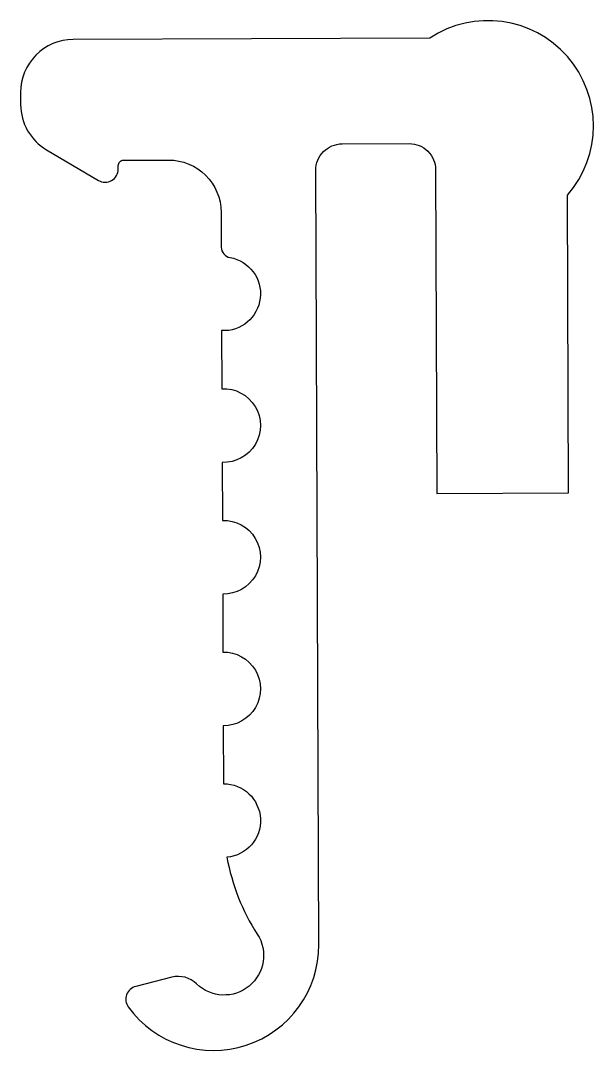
# Model space of a CAD drawing. Extents: x 179.4 to 190.3, y 224 to 243.5.
import ezdxf

# ---------------------------------------------------------------- set-up
doc = ezdxf.new("R2010")
doc.units = 0
doc.layers.get('0').update_dxf_attribs({"linetype": 'CONTINUOUS'})

msp = doc.modelspace()

# ---------------------------------------------------------------- linework, layer by layer
msp.add_lwpolyline([(186.759, 241.17, -0.414214), (187.261, 240.672), (187.286, 234.528), (189.786, 234.538), (189.763, 240.188, 0.874871), (187.152, 243.172), (180.375, 243.145, 0.414214), (179.379, 242.141), (179.379, 241.909, 0.264513), (179.872, 241.052), (180.857, 240.471, 0.581637), (181.234, 240.687), (181.234, 240.754, -0.414251), (181.334, 240.855), (182.184, 240.858, -0.414176), (183.188, 239.862), (183.19, 239.203, 0.362834), (183.356, 239.007, -0.94119), (183.197, 237.619), (183.201, 236.517, -1.043995), (183.207, 235.118), (183.211, 234.017, -1.029109), (183.217, 232.618), (183.221, 231.518, -1.014447), (183.227, 230.118), (183.231, 229.018, -0.957126), (183.298, 227.621, 0.09892), (183.874, 226.163, -0.892888), (182.722, 225.218, 0.260496), (182.25, 225.344), (181.565, 225.17, 0.530089), (181.424, 224.781, 0.728507), (185.044, 225.963), (184.985, 240.663, -0.414214), (185.483, 241.165)], format="xyb", close=True)

doc.saveas('drawing.dxf')
